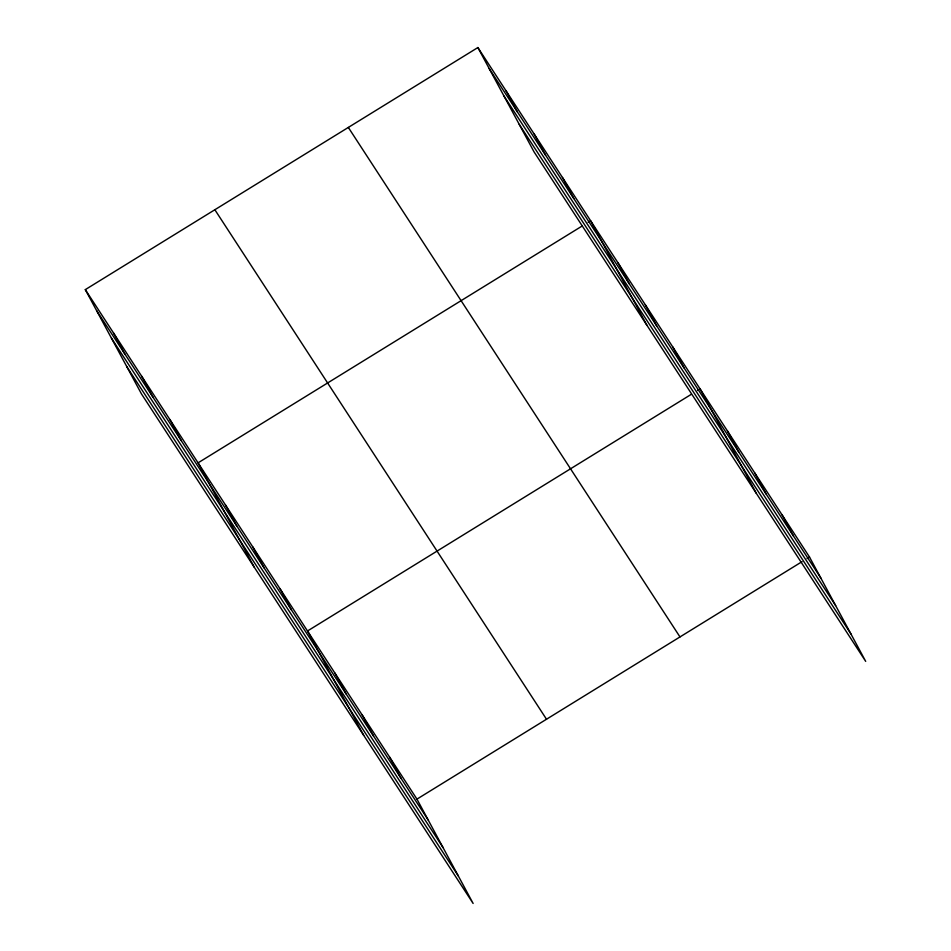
<?xml version="1.0" encoding="UTF-8"?>
<svg xmlns="http://www.w3.org/2000/svg" width="951" height="951" viewBox="0 0 951 951"><rect width="100%" height="100%" fill="white"/><g stroke="black" fill="none" stroke-linecap="round" stroke-linejoin="round"><path stroke-width="1.43" d="M85.305 289.627L416.954 799.125L473.123 903.45L141.485 393.952L85.305 289.627L477.877 47.55L809.515 557.048L865.695 661.373L534.046 151.875L477.877 47.55M581.917 226.16L198.07 462.852L254.238 567.176M588.146 222.32L590.63 220.787L646.811 325.099M691.353 394.296L307.506 630.988L363.686 735.313M697.582 390.457L700.079 388.911L756.247 493.236M416.954 799.125L802.05 561.661M807.03 558.594L809.515 557.048M489.183 68.555L820.832 578.065M503.994 96.051L835.632 605.561M519.246 124.379L850.883 633.877M348.328 127.434L679.977 636.932M214.855 209.743L546.504 719.241M96.622 310.632L428.271 820.142M111.422 338.128L443.071 847.626M126.673 366.456L458.323 875.954M782.162 515.014L793.467 536.031M754.797 472.98L766.114 493.997M727.432 430.946L738.749 451.963M672.714 346.877L684.031 367.894M645.349 304.843L656.665 325.86M617.995 262.809L629.3 283.826M562.445 177.468L573.75 198.486M534.248 134.162L545.565 155.179M506.063 90.856L517.38 111.873M389.589 757.091L400.906 778.108M362.236 715.057L373.541 736.074M334.871 673.023L346.188 694.04M280.153 588.954L291.458 609.971M252.788 546.92L264.105 567.937M225.435 504.886L236.74 525.903M169.884 419.546L181.189 440.563M141.687 376.239L153.004 397.245M113.502 332.933L124.807 353.938"/></g></svg>
